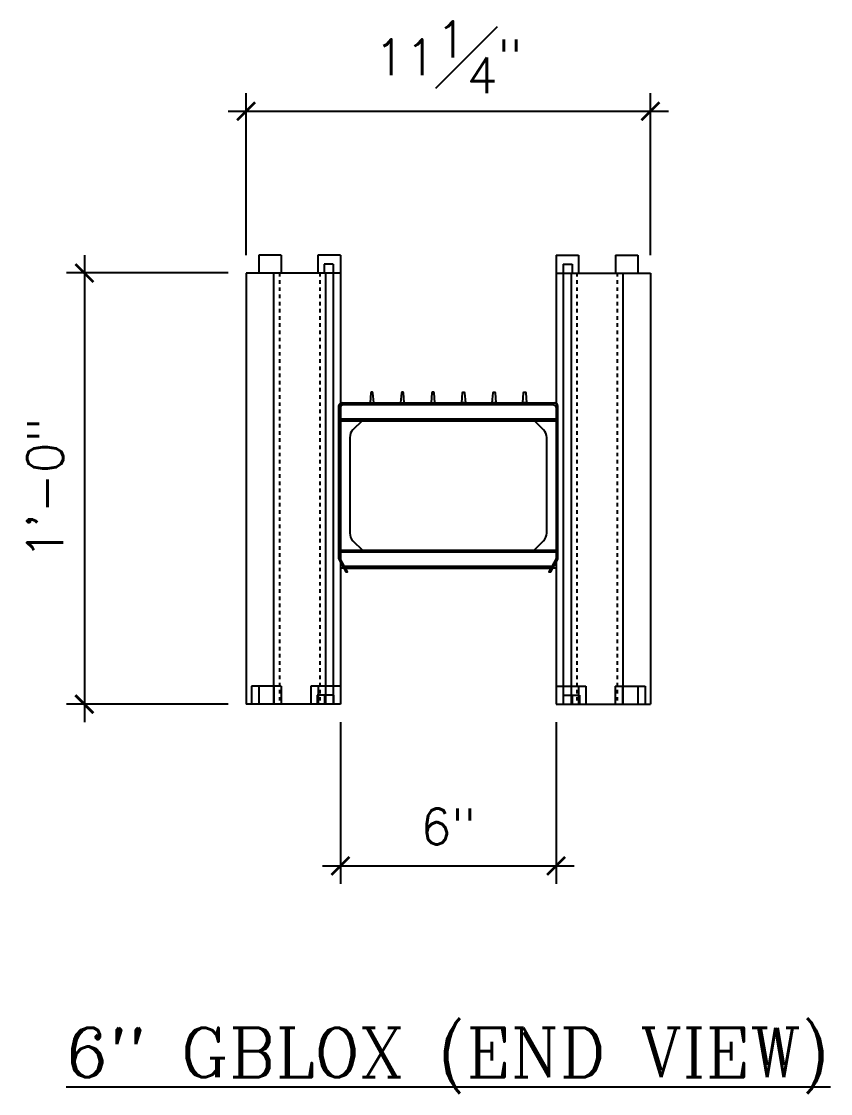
# Model space of a CAD drawing. Header units: inches. Extents: x 67 to 126, y -36 to 74.
# Drawn here: x 89.53 to 112.04, y 43.81 to 73.65 of the extents above; entities that cross this region are included whole.
import ezdxf

# ---------------------------------------------------------------- set-up
doc = ezdxf.new("R2010")
doc.units = ezdxf.units.IN
doc.header["$MEASUREMENT"] = 0
doc.linetypes.add('DASHED2', pattern=[0.375, 0.25, -0.125])
for name, color, linetype in [('LAYER 12', 12, 'Continuous'), ('LAYER 2', 2, 'Continuous'), ('LAYER 7', 7, 'Continuous'), ('LAYER 8', 8, 'Continuous')]:
    doc.layers.add(name, color=color, linetype=linetype)
doc.styles.add('NOTES', font='simplex.shx', dxfattribs={"height": 1})
doc.styles.add('ROMAN C', font='romanc.shx', dxfattribs={"height": 0.0938})
doc.dimstyles.new('DIM-18$0', dxfattribs={"dimscale": 8, "dimtxt": 1, "dimasz": 0.125, "dimexe": 0.1875, "dimexo": 0.0625, "dimgap": 0.0625, "dimtad": 1, "dimdec": 4, "dimzin": 3, "dimdsep": 46, "dimlunit": 4, "dimtxsty": 'NOTES', "dimblk1": 'ARCHTICK', "dimblk2": 'ARCHTICK', "dimsah": 1, "dimcen": 0.0625, "dimclrd": 256, "dimclre": 256, "dimclrt": 7, "dimadec": 0, "dimazin": 0, "dimtfac": 1, "dimtdec": 4, "dimtofl": 0, "dimtmove": 0, "dimatfit": 3, "dimldrblk": 'ARCHTICK', "dimfxl": 1, "dimfrac": 2, "dimtolj": 1, "dimtzin": 0, "dimarcsym": 0})

# ---------------------------------------------------------------- blocks, each defined once
blk = doc.blocks.new('_ArchTick')
at = {"color": 0, "linetype": 'ByBlock', "const_width": 0.15}
blk.add_lwpolyline([(-0.5, -0.5), (0.5, 0.5)], dxfattribs=at)
blk = doc.blocks.new('*D29')
at = {"layer": 'DEFPOINTS', "color": 0}
for p in [(107.032, 71.148), (95.782, 66.648), (107.032, 66.648)]:
    blk.add_point(p, dxfattribs=at)
at = {"layer": 'LAYER 8', "lineweight": -2}
for p, q in [((95.782, 67.148), (95.782, 71.648)), ((107.032, 67.148), (107.032, 71.648)), ((95.282, 71.148), (107.532, 71.148))]:
    blk.add_line(p, q, dxfattribs=at)
at = {"layer": 'LAYER 8', "lineweight": -2, "xscale": 0.5, "yscale": 0.5, "zscale": 0.5, "rotation": 180}
blk.add_blockref('_ArchTick', (95.782, 71.148), dxfattribs=at)
at = {"layer": 'LAYER 8', "lineweight": -2, "xscale": 0.5, "yscale": 0.5, "zscale": 0.5}
blk.add_blockref('_ArchTick', (107.032, 71.148), dxfattribs=at)
at = {"layer": 'LAYER 8', "color": 7, "insert": (101.407, 72.648), "char_height": 1, "attachment_point": 5, "style": 'NOTES'}
blk.add_mtext('\\A1;11{\\H1.000000x;\\S1#4;}"', dxfattribs=at)
blk = doc.blocks.new('*D30')
at = {"layer": 'DEFPOINTS', "color": 0}
for p in [(95.782, 66.648), (91.282, 54.648), (95.782, 54.648)]:
    blk.add_point(p, dxfattribs=at)
at = {"layer": 'LAYER 8', "lineweight": -2}
for p, q in [((91.282, 67.148), (91.282, 54.148)), ((95.282, 66.648), (90.782, 66.648)), ((95.282, 54.648), (90.782, 54.648))]:
    blk.add_line(p, q, dxfattribs=at)
at = {"layer": 'LAYER 8', "lineweight": -2, "xscale": 0.5, "yscale": 0.5, "zscale": 0.5}
for p, rotation in [((91.282, 66.648), 90), ((91.282, 54.648), 270)]:
    blk.add_blockref('_ArchTick', p, dxfattribs=dict(at, rotation=rotation))
at = {"layer": 'LAYER 8', "color": 7, "insert": (90.187, 60.648), "char_height": 1, "attachment_point": 5, "rotation": 90, "style": 'NOTES'}
blk.add_mtext('\\A1;1\'-0"', dxfattribs=at)
blk = doc.blocks.new('*D31')
at = {"layer": 'DEFPOINTS', "color": 0}
for p in [(98.407, 54.648), (104.407, 54.648), (104.407, 50.148)]:
    blk.add_point(p, dxfattribs=at)
at = {"layer": 'LAYER 8', "lineweight": -2}
for p, q in [((98.407, 54.148), (98.407, 49.648)), ((104.407, 54.148), (104.407, 49.648)), ((97.907, 50.148), (104.907, 50.148))]:
    blk.add_line(p, q, dxfattribs=at)
at = {"layer": 'LAYER 8', "lineweight": -2, "xscale": 0.5, "yscale": 0.5, "zscale": 0.5, "rotation": 180}
blk.add_blockref('_ArchTick', (98.407, 50.148), dxfattribs=at)
at = {"layer": 'LAYER 8', "lineweight": -2, "xscale": 0.5, "yscale": 0.5, "zscale": 0.5}
blk.add_blockref('_ArchTick', (104.407, 50.148), dxfattribs=at)
at = {"layer": 'LAYER 8', "color": 7, "insert": (101.407, 51.243), "char_height": 1, "attachment_point": 5, "style": 'NOTES'}
blk.add_mtext('\\A1;6"', dxfattribs=at)

msp = doc.modelspace()

# ---------------------------------------------------------------- linework, layer by layer
at = {"layer": 'LAYER 12'}
for p, q in [((96.13205, 67.14756), (96.13205, 66.64756)), ((96.75705, 67.14756), (96.13205, 67.14756)), ((96.13205, 67.14756), (96.13205, 66.64756)), ((96.75705, 67.14756), (96.13205, 67.14756)), ((96.75705, 67.14756), (96.75705, 66.64756)), ((96.75705, 67.14756), (96.75705, 66.64756)), ((97.78205, 67.14756), (97.78205, 66.64756)), ((98.40705, 67.14756), (97.78205, 67.14756)), ((97.78205, 67.14756), (97.78205, 66.64756)), ((98.40705, 67.14756), (97.78205, 67.14756)), ((98.40705, 67.14756), (98.40705, 66.64756)), ((104.40705, 67.14756), (105.03205, 67.14756)), ((104.40705, 67.14756), (104.40705, 66.64756)), ((104.40705, 67.14756), (105.03205, 67.14756)), ((105.03205, 67.14756), (105.03205, 66.64756)), ((105.03205, 67.14756), (105.03205, 66.64756)), ((106.05705, 67.14756), (106.05705, 66.64756)), ((106.05705, 67.14756), (106.68205, 67.14756)), ((106.05705, 67.14756), (106.05705, 66.64756)), ((106.05705, 67.14756), (106.68205, 67.14756)), ((106.68205, 67.14756), (106.68205, 66.64756)), ((106.68205, 67.14756), (106.68205, 66.64756)), ((97.95705, 66.89756), (97.95705, 66.64756)), ((98.20705, 66.89756), (97.95705, 66.89756)), ((97.95705, 66.89756), (97.95705, 66.64756)), ((98.20705, 66.89756), (97.95705, 66.89756)), ((98.20705, 66.89756), (98.20705, 54.64756)), ((98.20705, 66.89756), (98.20705, 66.64756)), ((104.60705, 66.89756), (104.60705, 54.64756)), ((104.60705, 66.89756), (104.85705, 66.89756)), ((104.60705, 66.89756), (104.60705, 66.64756)), ((104.60705, 66.89756), (104.85705, 66.89756)), ((104.85705, 66.89756), (104.85705, 66.64756)), ((104.85705, 66.89756), (104.85705, 66.64756)), ((96.54705, 66.64756), (96.54705, 54.64756)), ((97.99205, 66.64756), (97.99205, 54.64756)), ((104.82205, 66.64756), (104.82205, 54.64756)), ((106.26705, 66.64756), (106.26705, 54.64756)), ((95.93205, 55.14756), (95.93205, 54.64756)), ((96.55705, 55.14756), (95.93205, 55.14756)), ((96.13635, 55.14756), (96.13635, 54.64756)), ((96.76135, 55.14756), (96.13635, 55.14756)), ((96.13635, 55.14756), (96.13635, 54.64756)), ((96.76135, 55.14756), (96.13635, 55.14756)), ((96.13635, 55.14756), (96.13635, 54.64756)), ((96.76135, 55.14756), (96.13635, 55.14756)), ((96.55705, 55.14756), (96.55705, 54.64756)), ((96.76135, 55.14756), (96.76135, 54.64756)), ((96.76135, 55.14756), (96.76135, 54.64756)), ((96.76135, 55.14756), (96.76135, 54.64756)), ((97.58205, 55.14756), (97.58205, 54.64756)), ((98.20705, 55.14756), (97.58205, 55.14756)), ((97.75705, 54.89756), (97.75705, 54.64756)), ((98.00705, 54.89756), (97.75705, 54.89756)), ((97.78635, 55.14756), (97.78635, 54.64756)), ((98.40705, 55.14756), (97.78635, 55.14756)), ((97.78635, 55.14756), (97.78635, 54.64756)), ((98.40705, 55.14756), (97.78635, 55.14756)), ((97.78635, 55.14756), (97.78635, 54.64756)), ((98.40705, 55.14756), (97.78635, 55.14756)), ((97.96135, 54.89756), (97.96135, 54.64756)), ((98.21135, 54.89756), (97.96135, 54.89756)), ((97.96135, 54.89756), (97.96135, 54.64756)), ((98.21135, 54.89756), (97.96135, 54.89756)), ((97.96135, 54.89756), (97.96135, 54.64756)), ((98.21135, 54.89756), (97.96135, 54.89756)), ((98.20705, 55.14756), (98.20705, 54.64756)), ((98.21135, 54.89756), (98.21135, 54.64756)), ((98.21135, 54.89756), (98.21135, 54.64756)), ((104.40705, 55.14756), (105.02775, 55.14756)), ((104.40705, 55.14756), (105.02775, 55.14756)), ((104.40705, 55.14756), (105.02775, 55.14756)), ((104.60275, 54.89756), (104.60275, 54.64756)), ((104.60275, 54.89756), (104.85275, 54.89756)), ((104.60275, 54.89756), (104.85275, 54.89756)), ((104.60275, 54.89756), (104.60275, 54.64756)), ((104.60275, 54.89756), (104.85275, 54.89756)), ((104.60705, 55.14756), (104.60705, 54.64756)), ((104.60705, 55.14756), (105.23205, 55.14756)), ((104.80705, 54.89756), (105.05705, 54.89756)), ((104.85275, 54.89756), (104.85275, 54.64756)), ((104.85275, 54.89756), (104.85275, 54.64756)), ((104.85275, 54.89756), (104.85275, 54.64756)), ((105.02775, 55.14756), (105.02775, 54.64756)), ((105.02775, 55.14756), (105.02775, 54.64756)), ((105.02775, 55.14756), (105.02775, 54.64756)), ((105.05705, 54.89756), (105.05705, 54.64756)), ((105.23205, 55.14756), (105.23205, 54.64756)), ((106.05275, 55.14756), (106.05275, 54.64756)), ((106.05275, 55.14756), (106.67775, 55.14756)), ((106.05275, 55.14756), (106.05275, 54.64756)), ((106.05275, 55.14756), (106.67775, 55.14756)), ((106.05275, 55.14756), (106.05275, 54.64756)), ((106.05275, 55.14756), (106.67775, 55.14756)), ((106.25705, 55.14756), (106.25705, 54.64756)), ((106.25705, 55.14756), (106.88205, 55.14756)), ((106.67775, 55.14756), (106.67775, 54.64756)), ((106.67775, 55.14756), (106.67775, 54.64756)), ((106.67775, 55.14756), (106.67775, 54.64756)), ((106.88205, 55.14756), (106.88205, 54.64756))]:
    msp.add_line(p, q, dxfattribs=at)
at = {"layer": 'LAYER 12', "linetype": 'DASHED2', "ltscale": 0.15}
for p, q in [((96.70705, 66.64756), (96.70705, 54.64756)), ((97.83205, 66.64756), (97.83205, 54.64756)), ((104.98205, 66.64756), (104.98205, 54.64756)), ((106.10705, 66.64756), (106.10705, 54.64756))]:
    msp.add_line(p, q, dxfattribs=at)
at = {"layer": 'LAYER 12'}
for points in [[(99.23137, 63.03584), (99.33137, 63.03584), (99.31122, 63.3086, 0.919485), (99.25143, 63.30864), (99.23094, 63.03584)], [(100.08163, 63.03584), (100.18163, 63.03584), (100.16148, 63.3086, 0.919485), (100.10169, 63.30864), (100.0812, 63.03584)], [(100.93205, 63.03584), (101.03205, 63.03584), (101.01191, 63.3086, 0.919485), (100.95212, 63.30864), (100.93163, 63.03584)], [(101.88205, 63.03584), (101.78205, 63.03584), (101.80219, 63.3086, -0.919485), (101.86198, 63.30864), (101.88247, 63.03584)], [(102.73247, 63.03584), (102.63247, 63.03584), (102.65262, 63.3086, -0.919485), (102.71241, 63.30864), (102.7329, 63.03584)], [(103.58273, 63.03584), (103.48273, 63.03584), (103.50288, 63.3086, -0.919485), (103.56267, 63.30864), (103.58316, 63.03584)], [(98.45705, 63.03584, 0.41421356), (98.35705, 62.93584), (98.35705, 58.71239, 0.1305202), (98.37023, 58.66278), (98.55705, 58.33584), (98.60705, 58.33584), (98.42023, 58.66278, -0.1305202), (98.40705, 58.71239), (98.40705, 62.88584, -0.41421356), (98.50705, 62.98584), (98.80705, 62.98584), (101.40705, 62.98584), (104.00705, 62.98584), (104.30705, 62.98584, -0.41421356), (104.40705, 62.88584), (104.40705, 58.71239, -0.1305202), (104.39387, 58.66278), (104.20705, 58.33584), (104.25705, 58.33584), (104.44387, 58.66278, 0.1305202), (104.45705, 58.71239), (104.45705, 62.93584, 0.41421356), (104.35705, 63.03584)], [(99.00705, 62.53584), (98.75492, 62.28371, 0.19891237), (98.66705, 62.07157), (98.66705, 59.4101, 0.19891237), (98.75492, 59.19797), (99.01705, 58.93584)], [(103.79705, 58.93584), (104.05918, 59.19797, 0.19891237), (104.14705, 59.4101), (104.14705, 62.07157, 0.19891237), (104.05918, 62.28371), (103.80705, 62.53584)]]:
    msp.add_lwpolyline(points, format="xyb", dxfattribs=at)
for points in [[(98.40705, 63.03584), (98.45705, 63.03584), (98.80705, 63.03584), (101.40705, 63.03584), (104.00705, 63.03584), (104.35705, 63.03584), (104.40705, 63.03584)], [(98.40705, 62.58584), (98.80705, 62.58584), (101.40705, 62.58584), (104.00705, 62.58584), (104.40705, 62.58584)], [(98.40705, 62.53584), (98.80705, 62.53584), (101.40705, 62.53584), (104.00705, 62.53584), (104.40705, 62.53584)], [(98.40705, 58.93584), (98.80705, 58.93584), (101.40705, 58.93584), (104.00705, 58.93584), (104.40705, 58.93584)], [(98.40705, 58.88584), (98.80705, 58.88584), (101.40705, 58.88584), (104.00705, 58.88584), (104.40705, 58.88584)], [(98.52134, 58.48584), (98.80705, 58.48584), (101.40705, 58.48584), (104.00705, 58.48584), (104.29276, 58.48584)], [(98.49991, 58.43584), (98.40705, 58.43584)], [(98.54991, 58.43584), (98.80705, 58.43584), (101.40705, 58.43584), (104.00705, 58.43584), (104.26419, 58.43584)], [(104.40705, 58.43584), (104.31419, 58.43584)]]:
    msp.add_lwpolyline(points, dxfattribs=at)
at = {"layer": 'LAYER 2'}
for p, q in [((95.78205, 66.64756), (95.78205, 54.64756)), ((98.40705, 66.64756), (95.78205, 66.64756)), ((98.40705, 66.64756), (98.40705, 54.64756)), ((104.40705, 66.64756), (104.40705, 54.64756)), ((104.40705, 66.64756), (107.03205, 66.64756)), ((107.03205, 66.64756), (107.03205, 54.64756)), ((98.40705, 54.64756), (95.78205, 54.64756)), ((104.40705, 54.64756), (107.03205, 54.64756))]:
    msp.add_line(p, q, dxfattribs=at)

# ---------------------------------------------------------------- texts
at = {"layer": 'LAYER 7', "insert": (101.40705, 45.64756), "char_height": 1.375, "attachment_point": 2, "style": 'ROMAN C'}
msp.add_mtext_dynamic_manual_height_columns('\\A1;{\\L6" GBLOX (END VIEW)}', width=51.1351782, gutter_width=5, heights=[0], dxfattribs=at)

# ---------------------------------------------------------------- dimensions: what is measured, and where the dimension line sits
at = {"layer": 'LAYER 8'}
for base, p1, p2, override, picture, middle in [((107.03205, 71.14756), (95.78205, 66.64756), (107.03205, 66.64756), {"dimasz": 0.0625, "dimexe": 0.0625, "dimdle": 0.0625, "dimfrac": 1}, '*D29', (101.40705, 72.64756)), ((104.40705, 50.14756), (98.40705, 54.64756), (104.40705, 54.64756), {"dimasz": 0.0625, "dimexe": 0.0625, "dimdle": 0.0625}, '*D31', (101.40705, 51.2428))]:
    dim = msp.add_linear_dim(base=base, p1=p1, p2=p2, dimstyle='DIM-18$0', override=override, dxfattribs=at)
    dim.commit()
    dim.dimension.update_dxf_attribs({"geometry": picture, "text_midpoint": middle})
dim = msp.add_linear_dim(base=(91.28205, 54.64756), p1=(95.78205, 66.64756), p2=(95.78205, 54.64756), angle=90, dimstyle='DIM-18$0', override={"dimasz": 0.0625, "dimexe": 0.0625, "dimdle": 0.0625, "dimfrac": 1}, dxfattribs=at)
dim.commit()
dim.dimension.update_dxf_attribs({"geometry": '*D30', "text_midpoint": (90.18681, 60.64756)})

doc.saveas('drawing.dxf')
